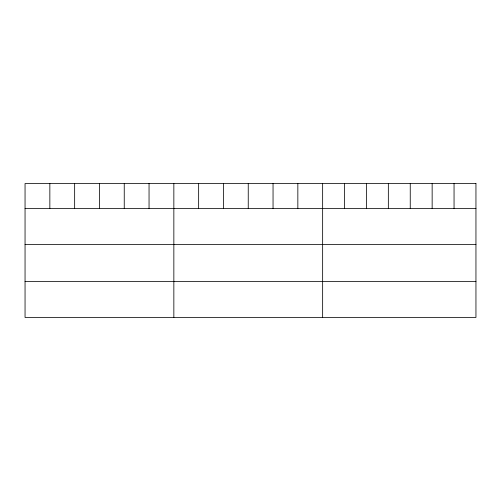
<?xml version="1.0" encoding="UTF-8"?>
<svg xmlns="http://www.w3.org/2000/svg" width="501" height="501" viewBox="0 0 501 501"><rect width="100%" height="100%" fill="white"/><g stroke="black" fill="none" stroke-linecap="round" stroke-linejoin="round"><path stroke-width="0.75" d="M25.05 208.485L475.95 208.485M25.05 244.444L475.95 244.444M25.05 281.493L475.95 281.493M454.05 183.548L454.05 208.485M432.15 183.548L432.15 208.485M410.25 183.548L410.25 208.485M388.344 183.548L388.344 208.485M366.444 183.548L366.444 208.485M344.544 183.548L344.544 208.485M322.644 183.548L322.644 317.452M297.844 183.548L297.844 208.485M273.045 183.548L273.045 208.485M248.245 183.548L248.245 208.485M223.446 183.548L223.446 208.485M198.646 183.548L198.646 208.485M173.847 183.548L173.847 317.452M149.047 183.548L149.047 208.485M124.248 183.548L124.248 208.485M99.449 183.548L99.449 208.485M74.649 183.548L74.649 208.485M49.849 183.548L49.849 208.485M475.95 183.548L25.05 183.548L25.05 317.452L475.95 317.452L475.95 183.548"/></g></svg>
